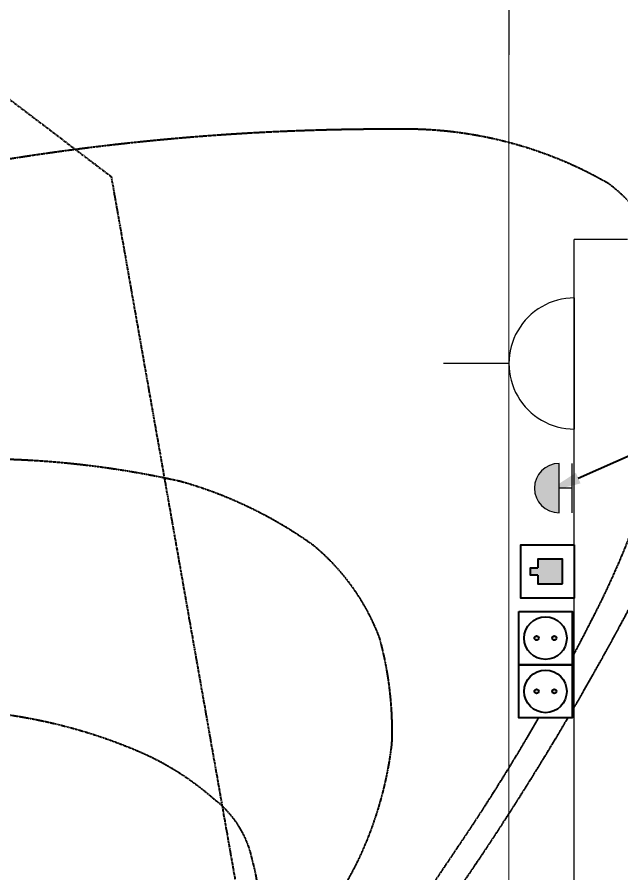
# Model space of a CAD drawing. Header units: millimetres. Extents: x 26027 to 581921, y 7230 to 233891.
# Drawn here: x 454866 to 456567, y 146326 to 148737 of the extents above; entities that cross this region are included whole.
import ezdxf
from ezdxf import colors
from ezdxf.entities.mleader import LeaderData, LeaderLine
from ezdxf.math import Vec2, Vec3

# ---------------------------------------------------------------- set-up
doc = ezdxf.new("R2010")
doc.units = ezdxf.units.MM
doc.header["$LTSCALE"] = 5
doc.set_wipeout_variables(frame=1)
doc.linetypes.add('CACHE', pattern=[0.375, 0.25, -0.125])
doc.linetypes.add('FANTOME', pattern=[2.5, 1.25, -0.25, 0.25, -0.25, 0.25, -0.25])
doc.layers.add('E-POWR', color=7, linetype='Continuous', lineweight=9, true_color=0x4e7e3e)
doc.layers.add('EXF', color=7, linetype='Continuous', lineweight=0, true_color=0x4e7e3e)
for name, color, linetype in [('GE-CLEARANCE', 83, 'FANTOME'), ('GE-ELEC_EQUIPMENT', 232, 'Continuous'), ('GE-EQUIPMENT_INSERTION', 140, 'Continuous'), ('GE-MM-SCATTER_LINES', 222, 'CACHE')]:
    doc.layers.add(name, color=color, linetype=linetype)
doc.layers.add('Walls', color=32, linetype='Continuous', lineweight=5)
doc.styles.get("Standard").update_dxf_attribs({"font": 'calibri.ttf'})

# ---------------------------------------------------------------- blocks, each defined once
blk = doc.blocks.new('GE-EUR02909')
at = {"layer": 'GE-CLEARANCE'}
blk.add_lwpolyline([(-367, 1538), (-1025, 1538), (-1425, 624), (-1425, -3055.6), (-500, -4055.6), (500, -4055.6), (1425, -3055.6), (1425, -883.2), (1935.1, -384), (1935.1, 624), (1025, 1538), (367, 1538)], dxfattribs=at)
blk = doc.blocks.new('GE-EUR02460')
at = {"layer": 'GE-MM-SCATTER_LINES'}
for points in [[(-2657.8, -1614.2, -0.03216), (-1967.8, -837.7, -0.045456), (-931.8, 0, -0.017391), (-1419.6, 803.5, -0.062199), (-1906.1, 1991.6, -0.077787), (-1968.8, 2530.9, -0.097279)], [(-1466.8, 1888.6, 0.088425), (-1436.2, 1557.8, 0.041082), (-1231.5, 957, 0.040906), (-971.9, 450.3, 0.047008), (-626.7, 0, -0.002807), (-759.6, -108.2, 0.012361), (-1413.7, -644.2, 0.041749), (-1766.4, -1026.9, 0.085647), (-1925.7, -1345.5, 0.077165), (-1943.4, -1646.5, 0.130435), (-1805.3, -1934.6, 0.086237), (-1469.6, -2176.1, 0.063967), (-827.9, -2352.9, 0.036307), (-0.1, -2409.2, 0.036307), (827.7, -2352.9, 0.063967)], [(1218.9, -1448.6, -0.095966), (697.5, -1659.9, -0.054285), (-0.1, -1734.2, -0.054285), (-697.7, -1659.9, -0.095966), (-1219, -1448.6, -0.079904), (-1405.4, -1279.1, -0.183233), (-1481.7, -1091.7, -0.148539), (-1442.2, -872.4, -0.09937), (-1219.3, -618.8, -0.031823), (-892.7, -393.8, 0.002438), (-589, -183, 0.049751), (-386.9, 0, -0.117779), (-755.1, 569.2, -0.039275), (-939.2, 1115.7, -0.08037), (-980.1, 1454.5, -0.169962), (-883.4, 1681.2, -0.13336)], [(887.4, 0, -0.018319), (1569.1, -559.3, -0.025066), (2044, -1012.8, -0.032472), (2545.1, -1597.2, -0.070239), (2870.7, -2176.7, -0.121658), (2917.2, -2556.4, -0.150558), (2802.2, -2792.6, -0.136905), (2240.2, -3048.3, -0.042121), (1094, -3155.9, -0.012265), (-0.1, -3172.3, -0.012265), (-1094.1, -3155.9, -0.042121), (-2240.3, -3048.3, -0.136905), (-2802.4, -2792.6, -0.150558), (-2917.3, -2556.4, -0.121658), (-2870.9, -2176.7, -0.070239), (-2545.2, -1597.2, -0.032472), (-2044.1, -1012.8, -0.025066), (-1569.2, -559.3, -0.018319), (-887.5, 0)]]:
    blk.add_lwpolyline(points, format="xyb", dxfattribs=at)
blk = doc.blocks.new('NORMAL SOCKET')
at = {"layer": 'E-POWR'}
for p, q in [((0, 307.7), (0, 615.4)), ((-307.7, 0), (307.7, 0))]:
    blk.add_line(p, q, dxfattribs=at)
blk.add_ellipse((0, 0), major_axis=(32.8, 305.9), ratio=1, start_param=4.81904, end_param=7.960633, dxfattribs=at)
blk = doc.blocks.new('System Emrgency Off (SEO)')
at = {"layer": 'EXF'}
h = blk.add_hatch(color=256, dxfattribs=at)
h.dxf.hatch_style = 1
edge = h.paths.add_edge_path()
edge.add_arc((0, 98.5), 185, 0, 180)
edge.add_line((-185, 98.5), (185, 98.5))
at = {"layer": 'EXF', "color": 41, "true_color": 0xf4ee51}
for p, q in [((-185, 98.5), (185, 98.5)), ((0, 0), (0, 98.5)), ((-185, 0), (185, 0))]:
    blk.add_line(p, q, dxfattribs=at)
blk.add_arc((0, 98.5), 185, 0, 180, dxfattribs=at)
blk = doc.blocks.new('GE-RJ45_1_50')
blk.add_wipeout([(0, 150), (150, 150), (150, 0), (0, 0)]).dxf.layer = 'GE-ELEC_EQUIPMENT'
at = {"layer": 'GE-ELEC_EQUIPMENT'}
h = blk.add_hatch(color=256, dxfattribs=at)
h.dxf.hatch_style = 1
h.paths.add_polyline_path([(110, 102.7), (85, 102.7), (85, 122.7), (65, 122.7), (65, 102.7), (40, 102.7), (40, 32.7), (110, 32.7)])
for points in [[(150, 0), (0, 0), (0, 150), (150, 150), (150, 0)], [(65, 102.7), (65, 122.7), (85, 122.7), (85, 102.7)], [(40, 32.7), (110, 32.7), (110, 102.7), (85, 102.7)], [(65, 102.7), (40, 102.7), (40, 32.7)]]:
    blk.add_lwpolyline(points, dxfattribs=at)
blk = doc.blocks.new('GE-230V_PLUG_1_50')
blk.add_wipeout([(0, 150), (150, 150), (150, 0), (0, 0)]).dxf.layer = 'GE-ELEC_EQUIPMENT'
at = {"layer": 'GE-ELEC_EQUIPMENT'}
h = blk.add_hatch(color=256, dxfattribs=at)
h.dxf.hatch_style = 1
h.paths.add_polyline_path([(56, 75, 1), (44, 75, 1)])
h.paths.add_polyline_path([(106, 75, 1), (94, 75, 1)])
blk.add_lwpolyline([(150, 0), (0, 0), (0, 150), (150, 150), (150, 0)], dxfattribs=at)
for centre, radius in [((75, 75), 60), ((50, 75), 6), ((100, 75), 6)]:
    blk.add_circle(centre, radius, dxfattribs=at)

msp = doc.modelspace()

# ---------------------------------------------------------------- linework, layer by layer
at = {"layer": 'Walls'}
for p in [(456435.8, 142305.3, 2.4), (456585.8, 148110.3, 2.4)]:
    msp.add_line(p, (456435.8, 148110.3, 2.4), dxfattribs=at)

# ---------------------------------------------------------------- block references
at = {"layer": 'GE-EQUIPMENT_INSERTION', "rotation": 189.9999999999999}
msp.add_blockref('GE-EUR02909', (454259.3, 145029.8), dxfattribs=at)

# ---------------------------------------------------------------- next in the draw order: block references
msp.add_blockref('GE-EUR02460', (454259.3, 145029.8), dxfattribs=at)

# ---------------------------------------------------------------- next in the draw order: linework, layer by layer
at = {"layer": 'E-POWR', "const_width": 3}
msp.add_lwpolyline([(452677.3, 150019.3), (455195.6, 150019.3), (456252.2, 150019.3), (456251.8, 147761), (456252.2, 142512), (462092.6, 142512), (462092.6, 142626.8), (462463.7, 142627)], dxfattribs=at)

# ---------------------------------------------------------------- next in the draw order: block references
at = {"layer": 'E-POWR', "color": 85, "xscale": 0.6, "yscale": 0.6, "zscale": 0.6, "rotation": 90}
msp.add_blockref('NORMAL SOCKET', (456436.4, 147761, 2.4), dxfattribs=at)
at = {"layer": 'EXF', "color": 41, "true_color": 0xf4ee51, "xscale": 0.375, "yscale": 0.375, "zscale": 0.375, "rotation": 90}
msp.add_blockref('System Emrgency Off (SEO)', (456430, 147410), dxfattribs=at)

# ---------------------------------------------------------------- next in the draw order: leaders
at = {"layer": 'E-POWR'}
ml = msp.add_multileader_mtext('Standard', dxfattribs=at)
ml.set_content('SYSTEM EMERGENCY OFF (SEO2) CONNECTED BY 3X1.5MM2 CABLE PLACED 1.50M ABOVE FLOOR', color=256)
ml.set_leader_properties()
ml.build(insert=Vec2(0, 0))
ml.multileader.update_dxf_attribs({"text_right_attachment_type": 6, "dogleg_length": 200, "arrow_head_size": 100})
ctx = ml.context
ctx.base_point, ctx.char_height, ctx.arrow_head_size, ctx.landing_gap_size, ctx.plane_origin = Vec3(456810.6, 147510), 100, 100, 100, Vec3(462086.4, 146409.7)
ctx.right_attachment = 6
notes = []
notes.append((ctx, [(0, (1, 1, 0), (456610.6, 147510), (1, 0), 200, [(0, [(456355.6, 147398)], 0, [])])]))
ctx.mtext.insert, ctx.mtext.width, ctx.mtext.defined_height, ctx.mtext.flow_direction = Vec3(456910.6, 147560.8), 1354.357, 342.5, 5
for ctx, leaders in notes:
    for number, flags, end, landing, length, lines in leaders:
        leader = LeaderData()
        leader.index, (leader.has_last_leader_line, leader.has_dogleg_vector, leader.attachment_direction) = number, flags
        leader.last_leader_point, leader.dogleg_vector, leader.dogleg_length = Vec3(end), Vec3(landing), length
        for number, points, colour, breaks in lines:
            line = LeaderLine()
            line.index, line.vertices, line.color, line.breaks = number, Vec3.list(points), colors.encode_raw_color(colour), breaks
            leader.lines.append(line)
        ctx.leaders.append(leader)

# ---------------------------------------------------------------- next in the draw order: block references
at = {"layer": 'GE-ELEC_EQUIPMENT'}
for name, p, rotation in [('GE-RJ45_1_50', (456435.8, 147100.2, 2.4), 89.99999999999999), ('GE-230V_PLUG_1_50', (456429.8, 147062.6, -7.1), 180)]:
    msp.add_blockref(name, p, dxfattribs=dict(at, rotation=rotation))

# ---------------------------------------------------------------- next in the draw order: block references
at = {"layer": 'GE-ELEC_EQUIPMENT', "rotation": 180}
msp.add_blockref('GE-230V_PLUG_1_50', (456429.8, 146912.6, -7.1), dxfattribs=at)

doc.saveas('drawing.dxf')
